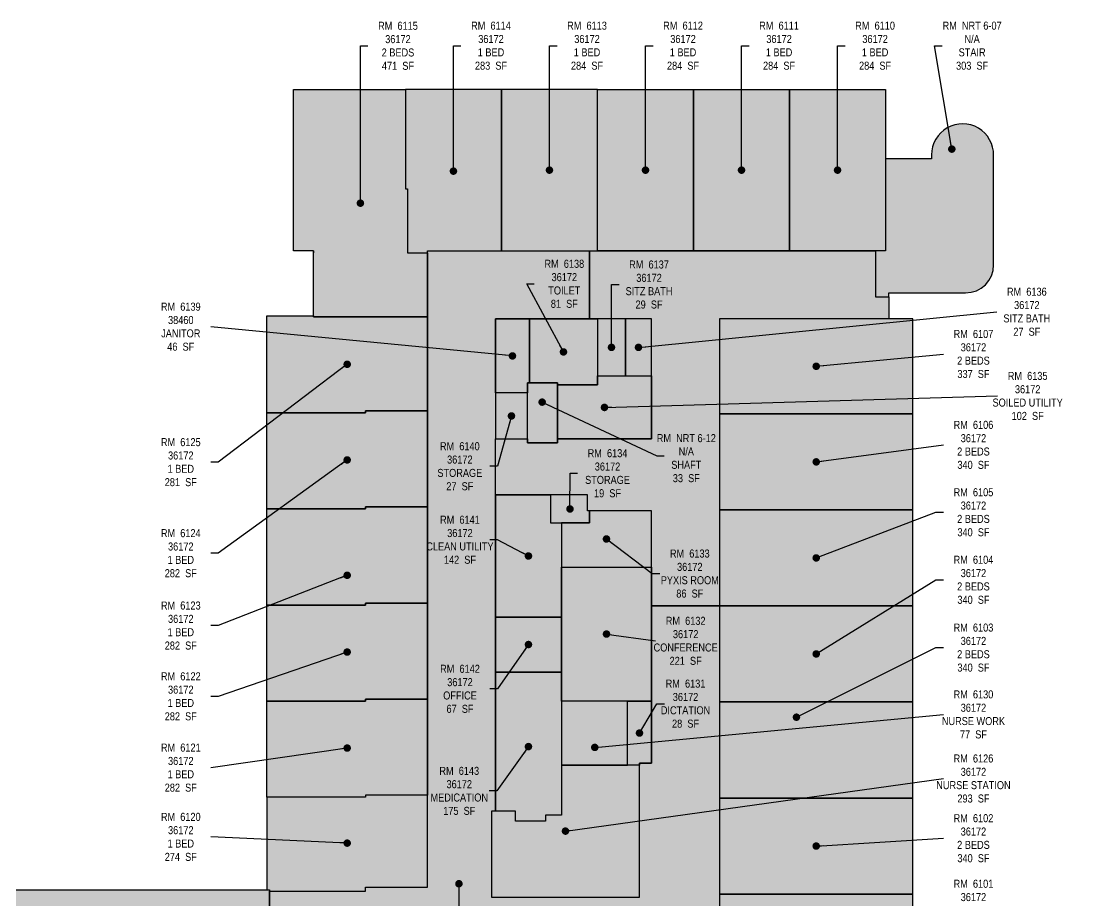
# Model space of a CAD drawing. Header units: inches. Extents: x 2581 to 7839, y 1550 to 4851.
# Drawn here: x 6076 to 7824, y 3423 to 4851 of the extents above; entities that cross this region are included whole.
import ezdxf

# ---------------------------------------------------------------- set-up
doc = ezdxf.new("R2010")
doc.units = ezdxf.units.IN
doc.header["$MEASUREMENT"] = 0
for name, color, linetype in [('0-LABEL', 3, 'Continuous'), ('1-NRT', 200, 'Continuous'), ('1-NRT-PTN', 253, 'Continuous'), ('3-FCM', 190, 'Continuous'), ('3-FCM-PTN', 9, 'Continuous'), ('4-OCC', 6, 'Continuous'), ('4-OCC-PTN', 95, 'Continuous')]:
    doc.layers.add(name, color=color, linetype=linetype)
doc.styles.add('ArialN', font='ARIALN.TTF')
doc.dimstyles.new('AB-195', dxfattribs={"dimscale": 195, "dimtxt": 0.0703125, "dimasz": 0.0625, "dimexe": 0.0625, "dimexo": 0.125, "dimgap": 0.25, "dimtad": 0, "dimdec": 4, "dimrnd": 0.0625, "dimzin": 0, "dimdsep": 46, "dimlunit": 4, "dimtxsty": 'ArialN', "dimblk": 'ARCHTICK', "dimcen": 0.0625, "dimclrd": 256, "dimclre": 256, "dimclrt": 256, "dimadec": 0, "dimazin": 0, "dimtfac": 1, "dimtdec": 4, "dimtofl": 0, "dimtmove": 2, "dimatfit": 3, "dimldrblk": 'DOT', "dimfxl": 0, "dimfrac": 2, "dimtolj": 1, "dimtzin": 0, "dimlwd": -1, "dimlwe": -1, "dimarcsym": 0})

# ---------------------------------------------------------------- blocks, each defined once
blk = doc.blocks.new('_ArchTick')
at = {"const_width": 0.15}
blk.add_lwpolyline([(-0.5, -0.5), (0.5, 0.5)], dxfattribs=at)
blk = doc.blocks.new('_Dot')
at = {"lineweight": -2}
blk.add_line((-0.5, 0), (-1, 0), dxfattribs=at)
at = {"const_width": 0.5}
blk.add_lwpolyline([(-0.25, 0, 1), (0.25, 0, 1)], format="xyb", close=True, dxfattribs=at)

msp = doc.modelspace()

# ---------------------------------------------------------------- hatches: boundary and pattern name
at = {"layer": '1-NRT-PTN'}
h = msp.add_hatch(color=256, dxfattribs=at)
edge = h.paths.add_edge_path()
edge.add_line((7485.499999999999, 4409.999999999995), (7610.00000000001, 4409.999999999995))
edge.add_arc((7609.999999999995, 4455.500000000012), 45.50000000001637, 270.0000000000184, 359.9999999652098)
edge.add_line((7655.500000000012, 4455.499999972384), (7655.500000000002, 4633.433830742976))
edge.add_arc((7605.128305918885, 4634.250006370434), 50.37830591888263, 359.0717142259684, 540.0000072451678)
edge.add_line((7554.750000000003, 4634.249999999995), (7554.750000000003, 4627.749999999995))
edge.add_line((7554.750000000003, 4627.749999999995), (7480.000000000012, 4627.749999999995))
edge.add_line((7480.000000000012, 4627.749999999995), (7480.000000000005, 4478.249999999992))
edge.add_line((7480.000000000005, 4478.249999999992), (7463.750000000003, 4478.249999999985))
edge.add_line((7463.750000000003, 4478.249999999985), (7463.750000000002, 4403.499999999995))
edge.add_line((7463.750000000002, 4403.499999999995), (7485.500000000002, 4403.499999999995))
edge.add_line((7485.500000000002, 4403.499999999995), (7485.499999999999, 4409.999999999995))
msp.add_hatch(color=256, dxfattribs=at).paths.add_polyline_path([(6947.000000000005, 4166.249999999991), (6898.250000000004, 4166.249999999992), (6898.25, 4263.749999999992), (6947.000000000005, 4263.749999999991)])
at = {"layer": '3-FCM-PTN'}
for points in [[(6479.000000000004, 3438.249999999993), (6635.000000000004, 3438.249999999997), (6635.000000000005, 3444.749999999992), (6735.750000000004, 3444.749999999992), (6735.750000000004, 4478.249999999993), (6999.000000000005, 4478.249999999998), (6999.000000000007, 4367.749999999992), (6846.250000000005, 4367.749999999992), (6846.250000000005, 4172.749999999992), (6898.250000000005, 4172.749999999992), (6898.250000000004, 4166.249999999992), (6947.000000000005, 4166.249999999991), (6947.000000000005, 4172.749999999992), (7099.750000000005, 4172.749999999992), (7099.750000000005, 4367.749999999992), (6999.015625000007, 4367.749999999992), (6999.015625000005, 4478.249999999998), (7463.750000000003, 4478.249999999985), (7463.750000000005, 4403.499999999991), (7485.500000000002, 4403.499999999991), (7485.500000000015, 4367.999999999992), (7210.250000000005, 4367.999999999992), (7210.250000000005, 3901.515624999992), (7099.750000000004, 3901.515624999992), (7099.750000000005, 4055.749999999992), (6995.750000000005, 4055.749999999992), (6995.750000000005, 4081.749999999992), (6846.250000000005, 4081.749999999992), (6846.250000000004, 3568.249999999992), (6839.750000000004, 3568.249999999992), (6839.750000000001, 3428.499999999992), (7080.250000000004, 3428.499999999993), (7080.250000000005, 3646.249999999991), (7099.750000000005, 3646.249999999992), (7099.750000000004, 3901.499999999992), (7210.249999999999, 3901.499999999992), (7210.25, 3199.249999999992), (7099.750000000004, 3199.249999999992), (7099.750000000004, 3314.749999999992), (6846.250000000004, 3314.749999999992), (6846.250000000004, 3145.749999999992), (6735.750000000004, 3145.749999999992), (6735.750000000004, 3308.249999999992), (6625.250000000004, 3308.249999999992), (6625.250000000007, 3298.499999999993), (6583.000000000004, 3298.499999999993), (6583.000000000004, 3314.749999999993), (6479.000000000005, 3314.749999999993)], [(5387.000000000004, 3317.999999999994), (5387.000000000004, 3444.749999999994), (5442.250000000004, 3444.749999999994), (5442.250000000004, 3438.249999999994), (5651.000000000004, 3438.249999999994), (5651.000000000004, 3440.499999999994), (6479.000000000004, 3440.499999999994), (6479.000000000005, 3314.749999999993), (6209.250000000003, 3314.749999999993), (6209.250000000003, 3321.249999999993), (6033.750000000004, 3321.249999999993), (6033.750000000004, 3275.749999999993), (5908.750000000005, 3275.749999999993), (5908.750000000005, 3321.249999999993), (5546.250000000004, 3321.249999999994), (5546.250000000003, 3317.999999999994)]]:
    msp.add_hatch(color=256, dxfattribs=at).paths.add_polyline_path(points)
at = {"layer": '4-OCC-PTN'}
for color, points in [(44, [(6550.500000000003, 4474.999999999993), (6550.500000000003, 4478.249999999993), (6518.000000000005, 4478.249999999993), (6518.000000000005, 4740.499999999993), (6700.000000000006, 4740.499999999995), (6700.000000000005, 4578.999999999995), (6703.250000000005, 4578.999999999995), (6703.250000000005, 4474.999999999993), (6735.750000000005, 4474.999999999991), (6735.750000000007, 4370.999999999993), (6618.750000000006, 4370.999999999993), (6550.500000000003, 4370.999999999993), (6550.500000000003, 4474.999999999993), (6550.500000000004, 4478.249999999993)]), (44, [(6856.000000000007, 4478.249999999992), (6856.000000000008, 4740.499999999993), (6700.000000000006, 4740.499999999992), (6700.000000000005, 4578.999999999995), (6703.250000000005, 4578.999999999995), (6703.250000000005, 4474.999999999993), (6735.750000000005, 4474.999999999991), (6735.750000000004, 4478.249999999993)]), (44, [(6856.000000000007, 4478.249999999992), (7012.000000000005, 4478.249999999992), (7012.000000000005, 4740.499999999992), (6856.000000000007, 4740.499999999992)]), (44, [(7012.000000000005, 4740.499999999992), (7168.000000000005, 4740.499999999992), (7168.000000000005, 4478.249999999994), (7012.000000000005, 4478.249999999994)]), (44, [(7168.000000000005, 4740.499999999992), (7324.000000000005, 4740.499999999992), (7324.000000000005, 4478.249999999994), (7168.000000000005, 4478.249999999994)]), (44, [(7324.000000000005, 4740.499999999992), (7480.000000000005, 4740.499999999992), (7480.000000000005, 4478.249999999994), (7324.000000000005, 4478.249999999994)]), (44, [(6475.000000000007, 4214.999999999991), (6475.000000000003, 4372.999999999992), (6550.500000000006, 4372.999999999993), (6550.500000000003, 4370.999999999993), (6735.750000000007, 4370.999999999993), (6735.750000000003, 4218.249999999993), (6635.000000000006, 4218.249999999993), (6635.000000000006, 4214.999999999994)]), (201, [(6846.250000000005, 4367.749999999992), (6901.500000000002, 4367.749999999992), (6901.500000000002, 4263.749999999992), (6898.25, 4263.749999999992), (6898.250000000001, 4247.499999999992), (6846.250000000005, 4247.499999999992)]), (44, [(6901.500000000002, 4367.749999999992), (7012.000000000005, 4367.749999999992), (7012.000000000005, 4260.499999999992), (6947.000000000005, 4260.499999999992), (6947.000000000005, 4263.749999999991), (6901.500000000002, 4263.749999999991)]), (44, [(7012.000000000005, 4275.124999999992), (7057.500000000005, 4275.124999999992), (7057.500000000005, 4367.749999999992), (7012.000000000005, 4367.749999999992)]), (44, [(7099.750000000005, 4367.749999999992), (7057.500000000005, 4367.749999999992), (7057.500000000005, 4275.124999999993), (7099.750000000005, 4275.124999999993)]), (44, [(7210.250000000004, 4213.49999999999), (7524.500000000012, 4213.499999999989), (7524.500000000015, 4367.999999999992), (7524.500000000002, 4368.00000000025), (7210.250000000005, 4367.999999999992)]), (44, [(7012.000000000005, 4260.499999999992), (7012.000000000005, 4275.124999999992), (7099.750000000005, 4275.124999999992), (7099.750000000005, 4172.749999999992), (6947.000000000005, 4172.749999999992), (6946.999999999995, 4260.499999999992)]), (44, [(6846.250000000005, 4172.749999999992), (6898.250000000001, 4172.749999999992), (6898.250000000001, 4247.499999999992), (6846.250000000005, 4247.499999999992)]), (44, [(6475.000000000006, 4058.999999999991), (6475.000000000005, 4214.999999999991), (6635.000000000006, 4214.999999999993), (6635.000000000006, 4218.249999999993), (6735.750000000005, 4218.249999999993), (6735.750000000002, 4062.249999999993), (6635.000000000005, 4062.249999999992), (6635.000000000005, 4058.999999999993)]), (44, [(7524.500000000012, 4213.499999999989), (7210.250000000001, 4213.499999999989), (7210.250000000001, 4057.499999999992), (7524.500000000012, 4057.499999999991)]), (44, [(6846.250000000005, 4081.749999999992), (6935.625000000007, 4081.749999999992), (6935.625000000005, 4036.249999999992), (6953.500000000004, 4036.249999999992), (6953.500000000004, 3883.499999999989), (6846.250000000005, 3883.499999999989)]), (44, [(6995.750000000005, 4081.749999999992), (6935.625000000007, 4081.749999999992), (6935.625000000005, 4036.249999999992), (6999.000000000005, 4036.249999999992), (6999.000000000004, 4055.749999999992), (6995.750000000005, 4055.749999999992)]), (44, [(6475.000000000005, 3902.99999999999), (6475.000000000005, 4058.99999999999), (6635.000000000005, 4058.999999999993), (6635.000000000005, 4062.249999999992), (6735.750000000005, 4062.249999999992), (6735.750000000001, 3906.249999999992), (6635.000000000005, 3906.249999999992), (6635.000000000005, 3902.999999999993)]), (44, [(7099.750000000005, 3964.749999999992), (7099.750000000005, 4055.749999999992), (6999.000000000004, 4055.749999999992), (6999.000000000005, 4036.249999999992), (6953.500000000004, 4036.249999999992), (6953.500000000004, 3964.749999999992)]), (44, [(7524.500000000012, 4057.499999999991), (7210.249999999999, 4057.499999999992), (7210.249999999999, 3901.499999999992), (7524.500000000012, 3901.499999999991)]), (44, [(7099.750000000005, 3746.999999999993), (6953.500000000004, 3746.999999999993), (6953.500000000004, 3964.749999999992), (7099.750000000005, 3964.749999999992)]), (44, [(6475.000000000006, 3746.99999999999), (6475.000000000005, 3902.99999999999), (6635.000000000006, 3902.999999999993), (6635.000000000006, 3906.249999999992), (6735.750000000005, 3906.249999999992), (6735.750000000002, 3750.249999999992), (6635.000000000005, 3750.249999999992), (6635.000000000005, 3746.999999999993)]), (44, [(7524.500000000014, 3901.499999999991), (7210.249999999999, 3901.499999999992), (7210.249999999999, 3745.499999999992), (7524.500000000014, 3745.499999999991)]), (44, [(6953.500000000004, 3794.12499999999), (6846.250000000005, 3794.12499999999), (6846.250000000005, 3883.499999999989), (6953.500000000004, 3883.499999999989)]), (44, [(6846.250000000005, 3794.124999999991), (6953.500000000004, 3794.12499999999), (6953.500000000004, 3561.749999999992), (6927.500000000004, 3561.749999999992), (6927.500000000004, 3551.999999999992), (6878.750000000004, 3551.999999999992), (6878.750000000004, 3568.249999999992), (6846.250000000005, 3568.249999999992)]), (44, [(6475.000000000005, 3590.99999999999), (6475.000000000005, 3746.99999999999), (6635.000000000005, 3746.999999999993), (6635.000000000005, 3750.249999999992), (6735.750000000005, 3750.249999999992), (6735.750000000001, 3594.249999999992), (6635.000000000005, 3594.249999999992), (6635.000000000005, 3590.999999999993)]), (44, [(6953.500000000004, 3642.999999999992), (7060.750000000004, 3642.999999999992), (7060.750000000004, 3746.999999999993), (6953.500000000004, 3746.999999999993)]), (44, [(7060.750000000004, 3746.999999999993), (7099.750000000005, 3746.999999999993), (7099.750000000005, 3646.249999999992), (7080.250000000005, 3646.249999999991), (7080.250000000005, 3642.999999999993), (7060.750000000005, 3642.999999999995)]), (44, [(7524.500000000014, 3745.499999999991), (7210.249999999998, 3745.499999999992), (7210.249999999998, 3589.499999999992), (7524.500000000014, 3589.499999999991)]), (44, [(6839.750000000003, 3568.249999999992), (6839.750000000001, 3428.499999999992), (7080.250000000004, 3428.499999999993), (7080.250000000012, 3642.999999999993), (6953.500000000005, 3642.999999999992), (6953.500000000004, 3561.749999999992), (6927.500000000004, 3561.749999999992), (6927.500000000004, 3551.999999999992), (6878.750000000004, 3551.999999999992), (6878.750000000004, 3568.249999999992)]), (44, [(6635.000000000005, 3594.249999999992), (6635.000000000005, 3590.999999999993), (6475.000000000005, 3590.99999999999), (6475.000000000005, 3440.499999999993), (6479.000000000004, 3440.499999999994), (6479.000000000004, 3438.249999999993), (6635.000000000004, 3438.249999999997), (6635.000000000005, 3444.749999999992), (6735.750000000004, 3444.749999999992), (6735.750000000001, 3594.249999999992)]), (44, [(7524.500000000014, 3589.499999999991), (7210.249999999998, 3589.499999999992), (7210.249999999998, 3433.499999999992), (7524.500000000014, 3433.499999999991)]), (44, [(7524.500000000014, 3433.499999999991), (7210.249999999998, 3433.499999999992), (7210.250000000004, 3277.499999999992), (7524.500000000014, 3277.499999999991)])]:
    msp.add_hatch(color=color, dxfattribs=at).paths.add_polyline_path(points)

# ---------------------------------------------------------------- linework, layer by layer
at = {"layer": '1-NRT'}
msp.add_lwpolyline([(7485.499999999999, 4409.999999999995), (7610.00000000001, 4409.999999999995, 0.4142135621951573), (7655.500000000012, 4455.499999972384), (7655.500000000002, 4633.433830742976, 1.008133875078394), (7554.750000000003, 4634.249999999995), (7554.750000000003, 4627.749999999995), (7480.000000000012, 4627.749999999995), (7480.000000000005, 4478.249999999992), (7463.750000000003, 4478.249999999985), (7463.750000000002, 4403.499999999995), (7485.500000000002, 4403.499999999995), (7485.499999999999, 4409.999999999995)], format="xyb", close=True, dxfattribs=at)
msp.add_lwpolyline([(6947.000000000005, 4166.249999999991), (6898.250000000004, 4166.249999999992), (6898.25, 4263.749999999992), (6947.000000000005, 4263.749999999991)], close=True, dxfattribs=at)
at = {"layer": '3-FCM'}
msp.add_lwpolyline([(6479.000000000005, 3314.749999999993), (6479.000000000003, 3438.249999999992), (6479.000000000004, 3438.249999999993), (6635.000000000004, 3438.249999999997), (6635.000000000005, 3444.749999999992), (6735.750000000004, 3444.749999999992), (6735.750000000004, 4478.249999999993), (6999.000000000005, 4478.249999999998), (6999.000000000007, 4367.749999999992), (6846.250000000005, 4367.749999999992), (6846.250000000005, 4172.749999999992), (6898.250000000005, 4172.749999999992), (6898.250000000004, 4166.249999999992), (6947.000000000005, 4166.249999999991), (6947.000000000005, 4172.749999999992), (7099.750000000005, 4172.749999999992), (7099.750000000005, 4367.749999999992), (6999.015625000007, 4367.749999999992), (6999.015625000005, 4478.249999999998), (7463.750000000003, 4478.249999999985), (7463.750000000005, 4403.499999999991), (7485.500000000002, 4403.499999999991), (7485.500000000015, 4367.999999999992), (7210.250000000005, 4367.999999999992), (7210.250000000005, 3901.515624999992), (7099.750000000004, 3901.515624999992), (7099.750000000005, 4055.749999999992), (6995.750000000005, 4055.749999999992), (6995.750000000005, 4081.749999999992), (6995.750000000005, 4081.749999999992), (6995.750000000005, 4081.749999999992), (6846.250000000005, 4081.749999999992), (6846.250000000004, 3568.249999999992), (6839.750000000004, 3568.249999999992), (6839.750000000001, 3428.499999999992), (7080.250000000004, 3428.499999999993), (7080.250000000005, 3646.249999999991), (7080.250000000005, 3646.249999999991), (7080.250000000005, 3646.249999999991), (7099.750000000005, 3646.249999999992), (7099.750000000004, 3901.499999999992), (7210.249999999999, 3901.499999999992), (7210.25, 3199.249999999992)], dxfattribs=at)
msp.add_lwpolyline([(5387.000000000004, 3317.999999999994), (5387.000000000004, 3444.749999999994), (5442.250000000004, 3444.749999999994), (5442.250000000004, 3438.249999999994), (5651.000000000004, 3438.249999999994), (5651.000000000004, 3440.499999999994), (6479.000000000004, 3440.499999999994), (6479.000000000005, 3314.749999999993), (6209.250000000003, 3314.749999999993), (6209.250000000003, 3321.249999999993), (6033.750000000004, 3321.249999999993), (6033.750000000004, 3275.749999999993), (5908.750000000005, 3275.749999999993), (5908.750000000005, 3321.249999999993), (5546.250000000004, 3321.249999999994), (5546.250000000003, 3317.999999999994)], close=True, dxfattribs=at)
at = {"layer": '3-FCM-PTN'}
msp.add_line((6846.250000000005, 4081.749999999992), (6846.250000000005, 4172.749999999992), dxfattribs=at)
at = {"layer": '4-OCC'}
for points in [[(6550.500000000003, 4474.999999999993), (6550.500000000003, 4478.249999999993), (6518.000000000005, 4478.249999999993), (6518.000000000005, 4740.499999999993), (6700.000000000006, 4740.499999999995), (6700.000000000005, 4578.999999999995), (6703.250000000005, 4578.999999999995), (6703.250000000005, 4474.999999999993), (6735.750000000005, 4474.999999999991), (6735.750000000007, 4370.999999999993), (6618.750000000006, 4370.999999999993), (6550.500000000003, 4370.999999999993), (6550.500000000003, 4474.999999999993), (6550.500000000004, 4478.249999999993)], [(6856.000000000007, 4478.249999999992), (6856.000000000008, 4740.499999999993), (6700.000000000006, 4740.499999999992), (6700.000000000005, 4578.999999999995), (6703.250000000005, 4578.999999999995), (6703.250000000005, 4474.999999999993), (6735.750000000005, 4474.999999999991), (6735.750000000004, 4478.249999999993)], [(6856.000000000007, 4478.249999999992), (7012.000000000005, 4478.249999999992), (7012.000000000005, 4740.499999999992), (6856.000000000007, 4740.499999999992)], [(7012.000000000005, 4740.499999999992), (7168.000000000005, 4740.499999999992), (7168.000000000005, 4478.249999999994), (7012.000000000005, 4478.249999999994)], [(7168.000000000005, 4740.499999999992), (7324.000000000005, 4740.499999999992), (7324.000000000005, 4478.249999999994), (7168.000000000005, 4478.249999999994)], [(7324.000000000005, 4740.499999999992), (7480.000000000005, 4740.499999999992), (7480.000000000005, 4478.249999999994), (7324.000000000005, 4478.249999999994)], [(6475.000000000007, 4214.999999999991), (6475.000000000003, 4372.999999999992), (6550.500000000006, 4372.999999999993), (6550.500000000003, 4370.999999999993), (6735.750000000007, 4370.999999999993), (6735.750000000007, 4370.999999999993), (6735.750000000003, 4218.249999999993), (6635.000000000006, 4218.249999999993), (6635.000000000006, 4214.999999999994)], [(6846.250000000005, 4367.749999999992), (6901.500000000002, 4367.749999999992), (6901.500000000002, 4263.749999999992), (6898.25, 4263.749999999992), (6898.250000000001, 4247.499999999992), (6846.250000000005, 4247.499999999992)], [(6901.500000000002, 4367.749999999992), (7012.000000000005, 4367.749999999992), (7012.000000000005, 4260.499999999992), (6947.000000000005, 4260.499999999992), (6947.000000000005, 4263.749999999991), (6901.500000000002, 4263.749999999991)], [(7012.000000000005, 4275.124999999992), (7057.500000000005, 4275.124999999992), (7057.500000000005, 4367.749999999992), (7012.000000000005, 4367.749999999992)], [(7099.750000000005, 4367.749999999992), (7057.500000000005, 4367.749999999992), (7057.500000000005, 4275.124999999993), (7099.750000000005, 4275.124999999993)], [(7210.250000000004, 4213.49999999999), (7524.500000000012, 4213.499999999989), (7524.500000000015, 4367.999999999992), (7524.500000000015, 4367.999999999992), (7524.500000000015, 4367.999999999992), (7524.500000000002, 4368.00000000025), (7210.250000000005, 4367.999999999992), (7210.250000000005, 4367.999999999992)], [(7012.000000000005, 4260.499999999992), (7012.000000000005, 4275.124999999992), (7099.750000000005, 4275.124999999992), (7099.750000000005, 4172.749999999992), (6947.000000000005, 4172.749999999992), (6946.999999999995, 4260.499999999992), (7012.000000000005, 4260.499999999992)], [(6846.250000000005, 4172.749999999992), (6898.250000000001, 4172.749999999992), (6898.250000000001, 4247.499999999992), (6846.250000000005, 4247.499999999992)], [(6475.000000000006, 4058.999999999991), (6475.000000000005, 4214.999999999991), (6635.000000000006, 4214.999999999993), (6635.000000000006, 4218.249999999993), (6735.750000000005, 4218.249999999993), (6735.750000000005, 4218.249999999993), (6735.750000000002, 4062.249999999993), (6635.000000000005, 4062.249999999992), (6635.000000000005, 4058.999999999993)], [(7524.500000000012, 4213.499999999989), (7210.250000000001, 4213.499999999989), (7210.250000000001, 4057.499999999992), (7524.500000000012, 4057.499999999991)], [(6846.250000000005, 4081.749999999992), (6935.625000000007, 4081.749999999992), (6935.625000000005, 4036.249999999992), (6953.500000000004, 4036.249999999992), (6953.500000000004, 3883.499999999989), (6846.250000000005, 3883.499999999989)], [(6995.750000000005, 4081.749999999992), (6935.625000000007, 4081.749999999992), (6935.625000000005, 4036.249999999992), (6999.000000000005, 4036.249999999992), (6999.000000000004, 4055.749999999992), (6995.750000000005, 4055.749999999992)], [(6475.000000000005, 3902.99999999999), (6475.000000000005, 4058.99999999999), (6635.000000000005, 4058.999999999993), (6635.000000000005, 4062.249999999992), (6735.750000000005, 4062.249999999992), (6735.750000000005, 4062.249999999992), (6735.750000000001, 3906.249999999992), (6635.000000000005, 3906.249999999992), (6635.000000000005, 3902.999999999993)], [(7099.750000000005, 3964.749999999992), (7099.750000000005, 4055.749999999992), (6999.000000000004, 4055.749999999992), (6999.000000000005, 4036.249999999992), (6953.500000000004, 4036.249999999992), (6953.500000000004, 3964.749999999992)], [(7524.500000000012, 4057.499999999991), (7210.249999999999, 4057.499999999992), (7210.249999999999, 3901.499999999992), (7524.500000000012, 3901.499999999991)], [(7099.750000000005, 3746.999999999993), (6953.500000000004, 3746.999999999993), (6953.500000000004, 3964.749999999992), (7099.750000000005, 3964.749999999992)], [(6475.000000000006, 3746.99999999999), (6475.000000000005, 3902.99999999999), (6635.000000000006, 3902.999999999993), (6635.000000000006, 3906.249999999992), (6735.750000000005, 3906.249999999992), (6735.750000000005, 3906.249999999992), (6735.750000000002, 3750.249999999992), (6635.000000000005, 3750.249999999992), (6635.000000000005, 3746.999999999993)], [(7524.500000000014, 3901.499999999991), (7210.249999999999, 3901.499999999992), (7210.249999999999, 3745.499999999992), (7524.500000000014, 3745.499999999991)], [(6953.500000000004, 3794.12499999999), (6846.250000000005, 3794.12499999999), (6846.250000000005, 3883.499999999989), (6953.500000000004, 3883.499999999989)], [(6846.250000000005, 3794.124999999991), (6953.500000000004, 3794.12499999999), (6953.500000000004, 3561.749999999992), (6927.500000000004, 3561.749999999992), (6927.500000000004, 3551.999999999992), (6878.750000000004, 3551.999999999992), (6878.750000000004, 3568.249999999992), (6846.250000000005, 3568.249999999992)], [(6475.000000000005, 3590.99999999999), (6475.000000000005, 3746.99999999999), (6635.000000000005, 3746.999999999993), (6635.000000000005, 3750.249999999992), (6735.750000000005, 3750.249999999992), (6735.750000000005, 3750.249999999992), (6735.750000000001, 3594.249999999992), (6635.000000000005, 3594.249999999992), (6635.000000000005, 3590.999999999993)], [(6953.500000000004, 3642.999999999992), (7060.750000000004, 3642.999999999992), (7060.750000000004, 3746.999999999993), (6953.500000000004, 3746.999999999993)], [(7060.750000000004, 3746.999999999993), (7099.750000000005, 3746.999999999993), (7099.750000000005, 3646.249999999992), (7080.250000000005, 3646.249999999991), (7080.250000000005, 3642.999999999993), (7060.750000000005, 3642.999999999995)], [(7524.500000000014, 3745.499999999991), (7210.249999999998, 3745.499999999992), (7210.249999999998, 3589.499999999992), (7524.500000000014, 3589.499999999991)], [(6839.750000000003, 3568.249999999992), (6839.750000000001, 3428.499999999992), (7080.250000000004, 3428.499999999993), (7080.250000000012, 3642.999999999993), (6953.500000000005, 3642.999999999992), (6953.500000000004, 3561.749999999992), (6927.500000000004, 3561.749999999992), (6927.500000000004, 3551.999999999992), (6878.750000000004, 3551.999999999992), (6878.750000000004, 3568.249999999992)], [(6635.000000000005, 3594.249999999992), (6635.000000000005, 3590.999999999993), (6475.000000000005, 3590.99999999999), (6475.000000000005, 3440.499999999993), (6479.000000000004, 3440.499999999994), (6479.000000000004, 3438.249999999993), (6635.000000000004, 3438.249999999997), (6635.000000000005, 3444.749999999992), (6735.750000000004, 3444.749999999992), (6735.750000000001, 3594.249999999992)], [(7524.500000000014, 3589.499999999991), (7210.249999999998, 3589.499999999992), (7210.249999999998, 3433.499999999992), (7524.500000000014, 3433.499999999991)], [(7524.500000000014, 3433.499999999991), (7210.249999999998, 3433.499999999992), (7210.250000000004, 3277.499999999992), (7524.500000000014, 3277.499999999991)]]:
    msp.add_lwpolyline(points, close=True, dxfattribs=at)

# ---------------------------------------------------------------- texts
at = {"layer": '0-LABEL', "char_height": 13, "attachment_point": 5, "style": 'ArialN'}
for s, insert in [('RM  6115\\P36172\\P2 BEDS\\P471  SF', (6687.875000000006, 4811.28587572034)), ('RM  6114\\P36172\\P1 BED\\P283  SF', (6839.000000000006, 4811.499999999993)), ('RM  6113\\P36172\\P1 BED\\P284  SF', (6995.000000000005, 4811.499999999993)), ('RM  6112\\P36172\\P1 BED\\P284  SF', (7151.000000000006, 4811.499999999993)), ('RM  6111\\P36172\\P1 BED\\P284  SF', (7307.000000000005, 4811.499999999993)), ('RM  6110\\P36172\\P1 BED\\P284  SF', (7463.000000000005, 4811.499999999993)), ('RM  NRT 6-07\\PN/A\\PSTAIR\\P303  SF', (7620.628305923884, 4811.499999999992)), ('RM  6138\\P36172\\PTOILET\\P81  SF', (6958.135637476538, 4424.702292917208)), ('RM  6137\\P36172\\PSITZ BATH\\P29  SF', (7095.750000000005, 4423.545202445291)), ('RM  6136\\P36172\\PSITZ BATH\\P27  SF', (7709.494529264073, 4379.32684817037)), ('RM  6139\\P38460\\PJANITOR\\P46  SF', (6335.034988291039, 4355.034010327464)), ('RM  6107\\P36172\\P2 BEDS\\P337  SF', (7622.788400844915, 4310.719533534376)), ('RM  6135\\P36172\\PSOILED UTILITY\\P102  SF', (7710.866260830539, 4242.57781964466)), ('RM  6106\\P36172\\P2 BEDS\\P340  SF', (7622.788400844915, 4163.079156978853)), ('RM  NRT 6-12\\PN/A\\PSHAFT\\P33  SF', (7156.321031209918, 4141.484586722408)), ('RM  6125\\P36172\\P1 BED\\P281  SF', (6335.034988291039, 4134.975210984322)), ('RM  6140\\P36172\\PSTORAGE\\P27  SF', (6788.374069856178, 4128.330495080386)), ('RM  6134\\P36172\\PSTORAGE\\P19  SF', (7028.314882122457, 4116.989407475284)), ('RM  6105\\P36172\\P2 BEDS\\P340  SF', (7622.788400844915, 4053.613561421476)), ('RM  6141\\P36172\\PCLEAN UTILITY\\P142  SF', (6788.560619056964, 4008.955988602355)), ('RM  6124\\P36172\\P1 BED\\P282  SF', (6335.034988291039, 3987.127259050488)), ('RM  6133\\P36172\\PPYXIS ROOM\\P86  SF', (7161.96915615274, 3954.02563218888)), ('RM  6104\\P36172\\P2 BEDS\\P340  SF', (7622.788400844914, 3943.938776765574)), ('RM  6123\\P36172\\P1 BED\\P282  SF', (6335.034988291039, 3869.611832567943)), ('RM  6132\\P36172\\PCONFERENCE\\P221  SF', (7155.243704533514, 3844.777697761113)), ('RM  6103\\P36172\\P2 BEDS\\P340  SF', (7622.788400844914, 3833.78138360173)), ('RM  6122\\P36172\\P1 BED\\P282  SF', (6335.034988291038, 3754.624999999992)), ('RM  6142\\P36172\\POFFICE\\P67  SF', (6788.633080816791, 3766.81249999999)), ('RM  6131\\P36172\\PDICTATION\\P28  SF', (7155.045760705871, 3742.747700258212)), ('RM  6130\\P36172\\PNURSE WORK\\P77  SF', (7622.788400844914, 3725.239239433283)), ('RM  6121\\P36172\\P1 BED\\P282  SF', (6335.034988291038, 3638.805868972243)), ('RM  6126\\P36172\\PNURSE STATION\\P293  SF', (7622.788400844914, 3621.157736416695)), ('RM  6143\\P36172\\PMEDICATION\\P175  SF', (6787.440375980637, 3601.062499999992)), ('RM  6120\\P36172\\P1 BED\\P274  SF', (6335.034988291038, 3526.338180532958)), ('RM  6102\\P36172\\P2 BEDS\\P340  SF', (7622.788400844915, 3524.131199371273)), ('RM  6101\\P36172\\P2 BEDS\\P340  SF', (7622.788400844913, 3417.666706333442))]:
    msp.add_mtext(s, dxfattribs=dict(at, insert=insert))

# ---------------------------------------------------------------- leaders
at = {"layer": '0-LABEL', "annotation_type": 0, "has_hookline": 1}
for points, hookline_direction, text_width in [([(6626.875000000005, 4555.749999999994), (6626.937500000006, 4811.28587572034), (6639.125000000006, 4811.28587572034)], 0, 62.80081855388813), ([(6778.000000000006, 4607.749999999991), (6778.062500000006, 4811.499999999993), (6790.250000000006, 4811.499999999993)], 0, 62.68553888130969), ([(6934.000000000005, 4609.374999999992), (6934.062500000005, 4811.499999999993), (6946.250000000005, 4811.499999999993)], 0, 62.71214188267395), ([(7090.000000000005, 4609.374999999993), (7090.062500000006, 4811.499999999993), (7102.250000000006, 4811.499999999993)], 0, 62.63233287858118), ([(7246.000000000005, 4609.374999999993), (7246.062500000005, 4811.499999999993), (7258.250000000005, 4811.499999999993)], 0, 60.6637107776262), ([(7402.000000000005, 4609.374999999993), (7402.062500000005, 4811.499999999993), (7414.250000000005, 4811.499999999993)], 0, 62.68553888130969), ([(7587.660819294786, 4643.542383156287), (7559.690805923884, 4811.499999999992), (7571.878305923884, 4811.499999999992)], 0, 94.12141882673943), ([(5338.210111459332, 4333.953211745509), (5890.65875893777, 4468.602572346026)], 0, 169.1330150068213), ([(6956.750000000004, 4314.124999999992), (6897.198137476538, 4424.702292917208), (6909.385637476538, 4424.702292917208)], 0, 62.74761255115963), ([(7034.750000000005, 4321.437499999992), (7034.812500000005, 4423.545202445291), (7047.000000000005, 4423.545202445291)], 0, 74.20463847203276), ([(7078.625000000005, 4321.437499999993), (7660.744529264073, 4379.32684817037)], 0, 74.20463847203276), ([(6873.875000000004, 4307.624999999992), (6383.784988291039, 4355.034010327464)], 1, 63.10231923601638), ([(6605.375000000005, 4293.999999999992), (6395.972488291039, 4134.975210984322), (6383.784988291039, 4134.975210984322)], 1, 62.80081855388813), ([(7367.375000000009, 4290.75000000012), (7574.038400844915, 4310.719533534376)], 0, 62.71214188267395), ([(6922.102620719594, 4232.557763744696), (7108.384391917869, 4145.176736091606), (7120.571891917869, 4145.176736091606)], 0, 94.04160982264666), ([(7023.375, 4223.937499999992), (7662.116260830539, 4242.57781964466)], 0, 113.4174624829468), ([(6872.250000000003, 4210.124999999992), (6849.311569856178, 4128.330495080386), (6837.124069856178, 4128.330495080386)], 1, 71.34924965893589), ([(7367.375000000006, 4135.499999999991), (7574.038400844915, 4163.079156978853)], 0, 62.71214188267395), ([(6605.375000000005, 4138.624999999992), (6395.972488291039, 3987.127259050488), (6383.784988291039, 3987.127259050488)], 1, 62.68553888130969), ([(6967.312500000005, 4058.999999999992), (6967.377382122457, 4116.989407475284), (6979.564882122457, 4116.989407475284)], 0, 71.34924965893589), ([(7367.375000000005, 3979.499999999991), (7561.850900844915, 4053.613561421476), (7574.038400844915, 4053.613561421476)], 0, 62.80081855388813), ([(6899.875000000005, 3982.624999999991), (6849.498119056964, 4008.955988602355), (6837.310619056964, 4008.955988602355)], 1, 108.3983628922237), ([(7026.625000000004, 4010.249999999992), (7101.03165615274, 3954.02563218888), (7113.21915615274, 3954.02563218888)], 0, 92.0818553888131), ([(6605.375000000005, 3951.251912566125), (6395.972488291039, 3869.611832567943), (6383.784988291039, 3869.611832567943)], 1, 62.71214188267395), ([(7367.375000000006, 3823.499999999991), (7561.850900844914, 3943.938776765574), (7574.038400844914, 3943.938776765574)], 0, 62.68553888130969), ([(7026.625000000004, 3855.874999999993), (7106.493704533514, 3844.777697761113)], 0, 102.7141882673943), ([(6605.375000000005, 3826.624999999991), (6395.972488291038, 3754.624999999992), (6383.784988291038, 3754.624999999992)], 1, 62.63233287858118), ([(6899.875000000005, 3838.81249999999), (6849.570580816791, 3766.81249999999), (6837.383080816791, 3766.81249999999)], 1, 62.63233287858118), ([(7335.251865147271, 3720.778598281425), (7561.850900844914, 3833.78138360173), (7574.038400844914, 3833.78138360173)], 0, 62.71214188267395), ([(7080.250000000005, 3694.999999999993), (7108.481679847013, 3742.747700258212), (7120.669179847013, 3742.747700258212)], 0, 77.88472032742156), ([(7007.604411693577, 3671.711609310466), (7574.038400844914, 3725.239239433283)], 0, 101.4461118690314), ([(6605.375000000005, 3670.624999999991), (6383.784988291038, 3638.805868972243)], 1, 60.6637107776262), ([(6899.875000000005, 3673.062499999992), (6848.377875980637, 3601.062499999992), (6836.190375980637, 3601.062499999992)], 1, 91.1330150068213), ([(6960.000000000006, 3535.749999999992), (7574.038400844914, 3621.157736416695)], 0, 118.4365620736699), ([(6605.375000000005, 3516.249999999992), (6383.784988291038, 3526.338180532958)], 1, 62.68553888130969), ([(7367.375000000006, 3511.499999999991), (7574.038400844915, 3524.131199371273)], 0, 62.63233287858118), ([(6786.900463353973, 3450.305108587601), (6786.962963353973, 3378.305108587601), (6799.150463353973, 3378.305108587601)], 0, 93.731241473397)]:
    msp.add_leader(points, dimstyle='AB-195', dxfattribs=dict(at, hookline_direction=hookline_direction, text_width=text_width))

doc.saveas('drawing.dxf')
